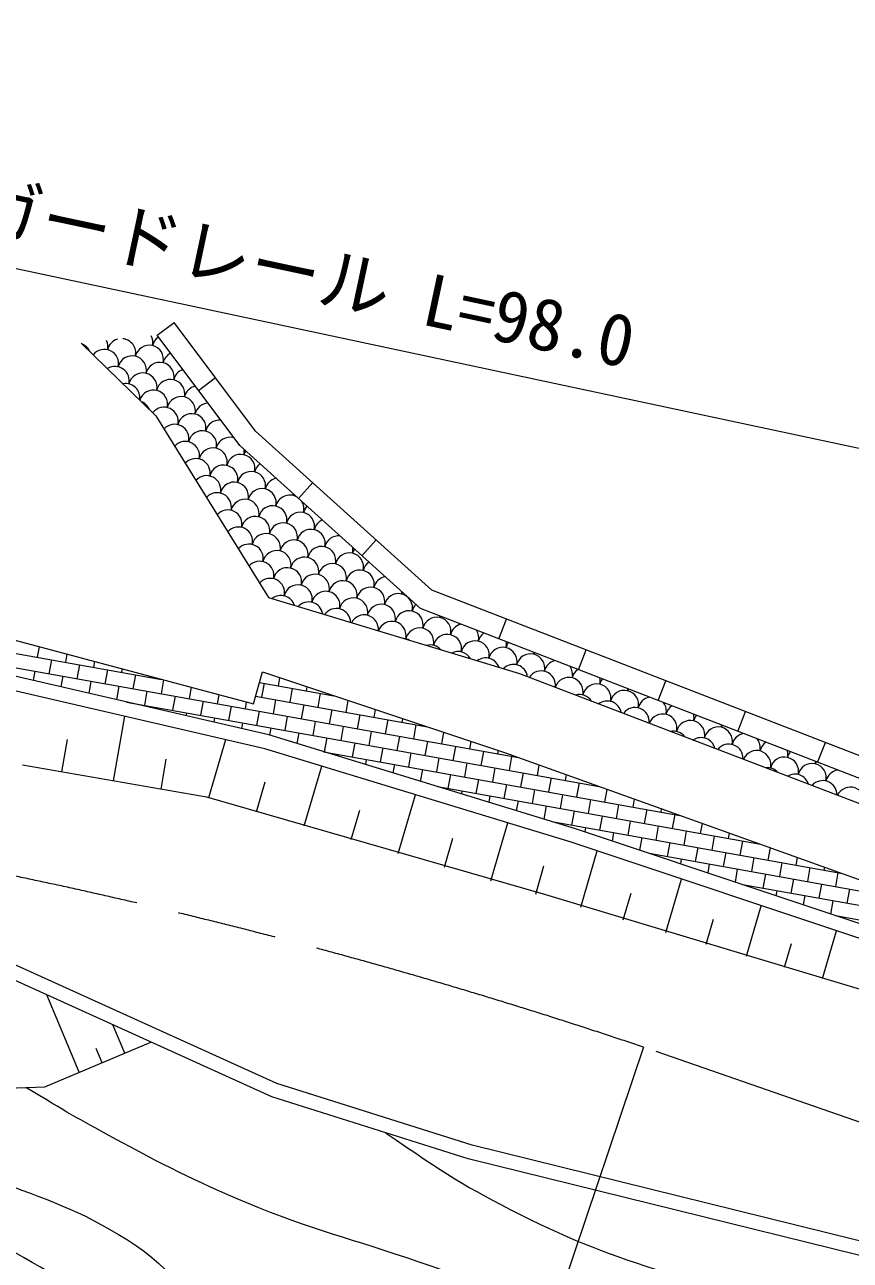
# Model space of a CAD drawing. Units: millimetres, scale not verified. Extents: x 40000 to 680000, y 20000 to 380000.
# Drawn here: x 518332 to 547316, y 287354 to 330720 of the extents above; entities that cross this region are included whole.
import ezdxf
from ezdxf.enums import TextEntityAlignment as Align

# ---------------------------------------------------------------- set-up
doc = ezdxf.new("R2010")
doc.units = ezdxf.units.MM
doc.header["$LTSCALE"] = 1000
doc.linetypes.add('CHAIN', pattern=[18.5, 12, -1.5, 3.5, -1.5])
for name, color, linetype, lineweight in [('M-BGD', 7, 'Continuous', 13), ('M-BMK', 2, 'CHAIN', 13), ('M-STR-HTXT', 7, 'Continuous', 13)]:
    doc.layers.add(name, color=color, linetype=linetype, lineweight=lineweight)
doc.styles.add('ＭＳ ゴシック', font='')
doc.styles.get('ＭＳ ゴシック').set_extended_font_data('MS Gothic')

msp = doc.modelspace()

# ---------------------------------------------------------------- linework, layer by layer
at = {"layer": 'M-BGD'}
for p, q in [((522980, 319819), (523580, 320269)), ((526437, 316459), (523580, 320269)), ((525881, 315951), (522980, 319819)), ((520311, 319548), (522941, 316995)), ((463174, 318454), (523133, 307744)), ((524430, 317885), (525030, 318335)), ((522941, 316995), (526887, 310613)), ((532625, 310875), (526437, 316459)), ((532225, 310226), (525881, 315951)), ((527939, 314093), (528442, 314650)), ((530166, 312083), (530669, 312640)), ((526887, 310613), (535706, 307944)), ((551936, 303404), (532625, 310875)), ((512874, 310480), (526363, 306883)), ((551720, 302683), (532225, 310226)), ((534978, 309161), (535248, 309860)), ((512300, 309171), (535672, 304997)), ((518787, 308521), (518852, 308886)), ((537776, 308078), (538046, 308778)), ((526768, 305309), (512200, 308681)), ((519191, 307940), (519279, 308433)), ((519771, 308345), (519822, 308627)), ((520756, 308169), (520791, 308369)), ((518641, 307704), (518699, 308028)), ((520176, 307765), (520263, 308257)), ((521160, 307589), (521248, 308081)), ((521740, 307993), (521761, 308110)), ((522144, 307413), (522232, 307905)), ((526363, 306883), (526678, 308007)), ((526678, 308007), (535176, 305174)), ((535706, 307944), (551101, 302064)), ((519616, 307478), (519683, 307853)), ((520592, 307252), (520668, 307677)), ((521567, 307026), (521652, 307501)), ((522725, 307817), (522731, 307852)), ((523129, 307237), (523215, 307722)), ((524113, 307061), (524185, 307464)), ((526574, 307637), (529185, 307171)), ((526662, 307114), (526750, 307606)), ((527242, 307518), (527293, 307802)), ((528227, 307342), (528252, 307482)), ((540574, 306996), (540844, 307695)), ((522549, 306833), (522637, 307325)), ((523533, 306657), (523621, 307149)), ((525098, 306885), (525155, 307205)), ((526439, 307154), (532468, 306077)), ((527647, 306938), (527735, 307430)), ((528631, 306762), (528719, 307254)), ((521910, 306947), (538501, 303983)), ((522055, 306913), (522056, 306921)), ((523031, 306687), (523041, 306745)), ((524518, 306481), (524605, 306973)), ((525502, 306305), (525590, 306798)), ((526082, 306710), (526124, 306947)), ((526486, 306129), (526574, 306622)), ((527066, 306534), (527154, 307026)), ((528051, 306358), (528139, 306850)), ((529035, 306182), (529123, 306674)), ((529615, 306586), (529690, 307003)), ((530600, 306410), (530649, 306683)), ((543372, 305913), (543642, 306613)), ((521450, 304187), (521845, 306449)), ((524006, 306462), (524025, 306569)), ((524982, 306236), (525010, 306393)), ((525957, 306010), (525994, 306217)), ((527471, 305954), (527559, 306446)), ((528455, 305778), (528543, 306270)), ((530020, 306006), (530108, 306498)), ((531004, 305830), (531092, 306323)), ((531584, 306235), (531607, 306364)), ((526932, 305782), (526979, 306042)), ((527895, 305488), (527963, 305866)), ((529440, 305602), (529528, 306094)), ((530424, 305426), (530512, 305918)), ((531408, 305250), (531496, 305742)), ((531989, 305655), (532077, 306147)), ((532973, 305479), (533045, 305884)), ((519641, 304503), (519839, 305634)), ((524791, 303593), (525391, 305628)), ((537514, 302027), (526768, 305309)), ((528859, 305198), (528947, 305690)), ((529844, 305022), (529932, 305514)), ((530828, 304846), (530916, 305338)), ((532393, 305074), (532481, 305567)), ((533377, 304899), (533465, 305391)), ((533957, 305303), (534004, 305565)), ((546169, 304831), (546440, 305530)), ((523122, 303895), (523304, 304940)), ((528824, 305204), (541330, 302970)), ((529340, 305046), (529352, 305110)), ((530304, 304752), (530336, 304934)), ((531813, 304670), (531901, 305162)), ((532797, 304494), (532885, 304986)), ((534362, 304723), (534450, 305215)), ((534942, 305127), (534963, 305245)), ((535176, 305174), (547855, 300633)), ((535346, 304547), (535434, 305039)), ((518260, 304745), (524709, 303617)), ((528143, 302605), (528761, 304701)), ((531267, 304458), (531321, 304758)), ((532230, 304164), (532305, 304582)), ((533782, 304318), (533870, 304811)), ((534766, 304143), (534854, 304635)), ((535750, 303967), (535838, 304459)), ((536331, 304371), (536396, 304737)), ((526467, 303099), (526776, 304147)), ((533201, 303914), (533289, 304406)), ((534186, 303738), (534274, 304230)), ((535170, 303562), (535258, 304055)), ((536735, 303791), (536823, 304283)), ((537315, 304195), (537351, 304395)), ((537719, 303615), (537807, 304107)), ((538299, 304019), (538305, 304053)), ((524709, 303617), (536616, 300190)), ((531443, 301633), (532051, 303696)), ((532829, 303981), (544159, 301957)), ((533675, 303722), (533694, 303826)), ((534638, 303428), (534678, 303650)), ((536155, 303387), (536243, 303879)), ((537139, 303211), (537227, 303703)), ((538704, 303439), (538783, 303882)), ((529793, 302119), (530097, 303151)), ((535602, 303134), (535662, 303475)), ((536565, 302840), (536647, 303299)), ((538124, 303035), (538211, 303527)), ((539108, 302859), (539196, 303351)), ((539688, 303263), (539738, 303540)), ((540092, 302683), (540180, 303175)), ((540673, 303088), (540692, 303198)), ((534692, 300676), (535290, 302706)), ((536834, 302757), (546988, 300944)), ((537047, 302692), (537051, 302719)), ((537543, 302631), (537631, 303123)), ((538528, 302455), (538616, 302947)), ((539512, 302279), (539600, 302771)), ((541077, 302507), (541165, 303000)), ((538008, 302389), (538036, 302543)), ((538967, 302069), (539020, 302367)), ((540497, 302103), (540585, 302595)), ((541481, 301927), (541569, 302419)), ((542061, 302332), (542124, 302686)), ((543046, 302156), (543079, 302344)), ((533067, 301155), (533366, 302170)), ((566001, 292514), (537514, 302027)), ((539925, 301749), (540004, 302191)), ((540901, 301523), (540989, 302015)), ((541885, 301347), (541973, 301839)), ((542466, 301751), (542553, 302244)), ((543450, 301576), (543538, 302068)), ((544030, 301980), (544034, 302002)), ((544434, 301400), (544511, 301831)), ((537851, 299745), (538433, 301720)), ((540257, 301638), (552090, 299524)), ((540405, 301589), (540409, 301611)), ((541363, 301269), (541393, 301435)), ((542870, 301171), (542958, 301663)), ((543854, 300995), (543942, 301488)), ((545419, 301224), (545466, 301489)), ((536272, 300210), (536562, 301198)), ((542322, 300948), (542378, 301259)), ((543281, 300628), (543362, 301083)), ((544839, 300820), (544927, 301312)), ((545823, 300644), (545911, 301136)), ((546403, 301048), (546421, 301147)), ((546807, 300468), (546895, 300960)), ((540840, 298864), (541391, 300732)), ((543527, 300546), (558196, 297926)), ((544258, 300415), (544346, 300908)), ((545243, 300239), (545331, 300732)), ((546227, 300064), (546315, 300556)), ((536616, 300190), (549199, 296401)), ((539346, 299304), (539621, 300239)), ((543760, 300468), (543766, 300503)), ((544719, 300148), (544751, 300327)), ((545677, 299828), (545735, 300152)), ((547212, 299888), (547300, 300380)), ((543668, 298031), (544188, 299798)), ((546636, 299508), (546720, 299976)), ((542254, 298448), (542514, 299331)), ((546798, 299454), (564302, 296327)), ((547115, 299348), (547124, 299396)), ((546342, 297243), (546834, 298914)), ((545005, 297637), (545251, 298473)), ((520249, 293953), (519104, 296674)), ((521843, 294624), (521424, 295620)), ((519037, 293443), (522765, 295011)), ((521046, 294288), (520836, 294787)), ((507086, 293031), (519037, 293443))]:
    msp.add_line(p, q, dxfattribs=at)
for points in [[(566159, 292988), (537666, 302503), (526897, 305792), (512300, 309171), (482843, 314433), (463153, 318407)], [(549573, 287563), (534040, 291396), (527182, 293555), (517921, 297760), (512697, 300092), (502393, 301423), (500266, 301640), (489571, 301341), (481617, 302103), (465554, 305290), (456597, 307721)], [(549459, 287076), (533905, 290914), (527003, 293087), (517716, 297305)]]:
    msp.add_lwpolyline(points, dxfattribs=at)
for centre, start, end in [((520757, 319426), 346.8442, 25.2222), ((521730, 319199), 106.6542, 166.8442), ((521730, 319199), 346.8442, 84.9314), ((522331, 319572), 164.6314, 166.8442), ((521357, 319799), 346.8442, 349.0279), ((522331, 319572), 346.8442, 26.9542), ((523305, 319344), 124.0118, 166.8442), ((520156, 319053), 23.6985, 68.0117), ((521130, 318826), 346.8442, 141.8012), ((522704, 318971), 346.8442, 166.8442), ((523678, 318743), 116.8639, 166.8442), ((522104, 318598), 346.8442, 166.8442), ((523077, 318370), 346.8442, 166.8442), ((521503, 318225), 346.8442, 122.0395), ((522477, 317997), 346.8442, 166.8442), ((524051, 318143), 109.5539, 166.8442), ((521876, 317624), 351.3893, 100.3208), ((522850, 317397), 346.8442, 162.5064), ((523450, 317770), 346.8442, 166.8442), ((524424, 317542), 101.9386, 166.8442), ((522249, 317024), 23.3104, 68.3998), ((523823, 317169), 346.8442, 166.8442), ((524797, 316941), 93.8165, 166.8442), ((523223, 316796), 346.8442, 141.9496), ((524196, 316568), 346.8442, 166.8442), ((523596, 316195), 346.8442, 137.5275), ((525170, 316341), 84.8561, 166.8442), ((524570, 315968), 346.8442, 166.8442), ((525543, 315740), 74.3844, 166.8442), ((525170, 316341), 346.8442, 348.8837), ((526144, 316113), 164.8638, 166.8442), ((523969, 315595), 346.8442, 137.7047), ((524943, 315367), 346.8442, 166.8442), ((525543, 315740), 346.8442, 7.8776), ((526517, 315512), 149.5564, 166.8442), ((524342, 314994), 346.8442, 137.8822), ((525916, 315139), 346.8442, 166.8442), ((526890, 314912), 126.9509, 166.8442), ((524715, 314393), 346.8442, 138.0598), ((525316, 314766), 346.8442, 166.8442), ((526289, 314539), 346.8442, 166.8442), ((525689, 314166), 346.8442, 166.8442), ((526663, 313938), 346.8442, 166.8442), ((527263, 314311), 102.307, 166.8442), ((525088, 313793), 346.8442, 138.2375), ((526062, 313565), 346.8442, 166.8442), ((527636, 313710), 60.8999, 166.8442), ((527263, 314311), 346.8442, 353.5643), ((528237, 314083), 160.5356, 166.8442), ((527636, 313710), 346.8442, 34.9714), ((525461, 313192), 346.8442, 138.4155), ((527036, 313337), 346.8442, 166.8442), ((528009, 313110), 346.8442, 166.8442), ((528610, 313483), 137.4953, 166.8442), ((526435, 312964), 346.8442, 166.8442), ((527409, 312737), 346.8442, 166.8442), ((528983, 312882), 114.3783, 166.8442), ((525834, 312591), 346.8442, 138.5935), ((526808, 312364), 346.8442, 166.8442), ((528382, 312509), 346.8442, 166.8442), ((529356, 312281), 85.5959, 166.8442), ((526207, 311991), 346.8442, 138.7718), ((527181, 311763), 346.8442, 166.8442), ((527782, 312136), 346.8442, 166.8442), ((528756, 311908), 346.8442, 166.8442), ((529356, 312281), 346.8442, 10.2754), ((530330, 312054), 148.0246, 166.8442), ((526580, 311390), 346.8442, 138.9502), ((528155, 311535), 346.8442, 166.8442), ((529129, 311308), 346.8442, 166.8442), ((529729, 311681), 346.8442, 166.8442), ((530703, 311453), 125.4143, 166.8442), ((527554, 311162), 346.8442, 166.8442), ((528528, 310935), 346.8442, 166.8442), ((530102, 311080), 346.8442, 166.8442), ((526954, 310789), 346.8442, 139.1288), ((527927, 310562), 346.8442, 166.8442), ((529502, 310707), 346.8442, 166.8442), ((530475, 310479), 346.8442, 166.8442), ((531076, 310853), 100.434, 166.8442), ((527327, 310188), 17.0328, 129.2922), ((528901, 310334), 346.8442, 166.8442), ((529875, 310106), 346.8442, 166.8442), ((531449, 310252), 346.8442, 166.8442), ((531076, 310853), 346.8442, 355.4373), ((532050, 310625), 158.9155, 166.8442), ((528300, 309961), 8.5596, 137.7654), ((529274, 309733), 0.648, 145.677), ((530849, 309879), 346.8442, 166.8442), ((531822, 309651), 346.8442, 166.8442), ((532423, 310024), 135.9906, 166.8442), ((530248, 309506), 353.0689, 153.2561), ((531222, 309278), 346.8442, 160.6628), ((532796, 309424), 346.8442, 166.8442), ((532423, 310024), 346.8442, 352.3329), ((533397, 309797), 161.4286, 166.8442), ((533770, 309196), 105.1262, 166.8442), ((532195, 309050), 346.8442, 166.8442), ((533169, 308823), 346.8442, 166.8442), ((533770, 309196), 346.8442, 32.5704), ((534744, 308968), 126.981, 166.8442), ((531595, 308677), 60.9415, 85.3836), ((532568, 308450), 41.2562, 105.0689), ((534143, 308595), 346.8442, 166.8442), ((535117, 308368), 346.8442, 166.8442), ((535717, 308741), 144.3855, 166.8442), ((534744, 308968), 346.8442, 10.7156), ((533542, 308222), 29.2573, 117.0677), ((534516, 307995), 19.4661, 126.859), ((536090, 308140), 346.8442, 166.8442), ((535717, 308741), 346.8442, 353.3111), ((536691, 308513), 160.4787, 166.8442), ((537064, 307912), 103.4899, 166.8442), ((535490, 307767), 8.0831, 135.5404), ((536463, 307539), 351.5136, 146.6818), ((537064, 307912), 346.8442, 34.2068), ((538038, 307685), 125.8563, 166.8442), ((537437, 307312), 346.8442, 162.2261), ((538411, 307084), 346.8442, 166.8442), ((538038, 307685), 346.8442, 11.8403), ((539012, 307457), 143.403, 166.8442), ((537810, 306711), 32.3721, 105.8232), ((539385, 306857), 346.8442, 166.8442), ((539985, 307230), 159.5293, 166.8442), ((539012, 307457), 346.8442, 354.2936), ((540358, 306629), 101.7829, 166.8442), ((538784, 306484), 11.2335, 126.9618), ((539758, 306256), 354.3071, 143.8883), ((540358, 306629), 346.8442, 35.9137), ((541332, 306401), 124.7172, 166.8442), ((540732, 306028), 346.8442, 159.5121), ((541705, 305801), 346.8442, 166.8442), ((541332, 306401), 346.8442, 12.9794), ((542306, 306174), 142.4158, 166.8442), ((541105, 305428), 37.1845, 101.0108), ((542679, 305573), 346.8442, 166.8442), ((542306, 306174), 346.8442, 355.2808), ((543280, 305946), 158.58, 166.8442), ((543653, 305346), 99.9935, 166.8442), ((542078, 305200), 14.4969, 123.6985), ((543052, 304972), 357.1381, 141.0572), ((543653, 305346), 346.8442, 37.7031), ((544627, 305118), 123.5624, 166.8442), ((544026, 304745), 346.8442, 156.799), ((545000, 304517), 346.8442, 166.8442), ((544627, 305118), 346.8442, 14.1342), ((545600, 304890), 141.4235, 166.8442), ((544399, 304144), 42.7596, 95.4357), ((545973, 304290), 346.8442, 166.8442), ((545600, 304890), 346.8442, 356.2731), ((546574, 304663), 157.6307, 166.8442), ((546947, 304062), 98.1064, 166.8442), ((545373, 303917), 17.8982, 120.2972), ((546346, 303689), 0.0156, 138.1798), ((547320, 303461), 346.8442, 154.0808)]:
    msp.add_arc(centre, 500, start, end, dxfattribs=at)
for points, knots in [([(564798, 267806), (564157, 269597), (563931, 270155), (563217, 271589), (562320, 273392), (561698, 274355), (560487, 275964), (559279, 277568), (558587, 278507), (557011, 279750), (556004, 280545), (555365, 280918), (554187, 281426), (552568, 282125), (551576, 282301), (549874, 282760), (547959, 283277), (546848, 283404), (544909, 283815), (542218, 284386), (540675, 284556), (538019, 285274), (535692, 285903), (534465, 286506), (532185, 287291), (529822, 288105), (528438, 288401), (526134, 289370), (524245, 290165), (523218, 290688), (521417, 291667), (520210, 292322), (519805, 292552), (518369, 293420)], [0, 0, 0, 0, 1, 1, 1, 2, 2, 2, 3, 3, 3, 4, 4, 4, 5, 5, 5, 6, 6, 6, 7, 7, 7, 8, 8, 8, 9, 9, 9, 10, 10, 10, 11, 11, 11, 11]), ([(478841, 273854), (481310, 276987), (481998, 277887), (484210, 280309), (486123, 282404), (487154, 283634), (489299, 285491), (491066, 287021), (492071, 287893), (494078, 289091), (495871, 290161), (496969, 290632), (498950, 291294), (501592, 292178), (503188, 292351), (505963, 292597), (507813, 292762), (508877, 292643), (510711, 292349), (513345, 291927), (514706, 291163), (517197, 290208), (519097, 289480), (520224, 289151), (521945, 288067), (523648, 286994), (524163, 285788), (525886, 284746), (528118, 283396), (529576, 282995), (532061, 282202), (534501, 281423), (535900, 281060), (538423, 280619), (541233, 280128), (542898, 280455), (545684, 279843), (548264, 279277), (549667, 278756), (552139, 277826), (553531, 277303), (554396, 277126), (555615, 276275), (557065, 275261), (557689, 274382), (558594, 272861), (559580, 271203), (559956, 270154), (560487, 268299), (561128, 266060), (561131, 264719), (561387, 262403), (561582, 260631), (561632, 260029), (561766, 257854)], [0, 0, 0, 0, 1, 1, 1, 2, 2, 2, 3, 3, 3, 4, 4, 4, 5, 5, 5, 6, 6, 6, 7, 7, 7, 8, 8, 8, 9, 9, 9, 10, 10, 10, 11, 11, 11, 12, 12, 12, 13, 13, 13, 14, 14, 14, 15, 15, 15, 16, 16, 16, 17, 17, 17, 18, 18, 18, 18]), ([(531004, 291827), (533117, 290387), (533794, 289928), (535723, 288967), (537661, 288001), (538806, 287560), (540874, 286919), (543419, 286129), (544928, 286003), (547515, 285367), (549776, 284811), (551105, 284691), (553287, 283877), (555025, 283230), (555996, 282809), (557570, 281829), (558992, 280944), (559759, 280368), (560952, 279192), (562329, 277833), (563027, 276958), (563993, 275282), (564889, 273729), (565138, 273024), (565789, 271058)], [0, 0, 0, 0, 1, 1, 1, 2, 2, 2, 3, 3, 3, 4, 4, 4, 5, 5, 5, 6, 6, 6, 7, 7, 7, 8, 8, 8, 8]), ([(555863, 256352), (556267, 259598), (556454, 260640), (556359, 263396), (556291, 265392), (556313, 266540), (555863, 268486), (555447, 270282), (554987, 271296), (553877, 272768), (553180, 273693), (552660, 274132), (551705, 274785), (550268, 275767), (549378, 276215), (547763, 276864), (546156, 277510), (545256, 277968), (543543, 278230), (541326, 278569), (540035, 278146), (537802, 278354), (536235, 278500), (535348, 278618), (533830, 279036), (532476, 279410), (531758, 279761), (530479, 280340), (528557, 281209), (527529, 281803), (525700, 282853), (523950, 283858), (523083, 284605), (521355, 285646), (519430, 286806), (518351, 287461), (516359, 288501), (514927, 289249), (514193, 289872), (512635, 290301), (510725, 290828), (509589, 290958), (507608, 290984), (505916, 291006), (504967, 290839), (503294, 290580), (501603, 290319), (500644, 290166), (499012, 289649), (497085, 289039), (495987, 288668), (494233, 287663), (492651, 286757), (491865, 286078), (490447, 284933), (488846, 283639), (488018, 282824), (486599, 281333), (483772, 278360), (483077, 276827), (480610, 272706)], [0, 0, 0, 0, 1, 1, 1, 2, 2, 2, 3, 3, 3, 4, 4, 4, 5, 5, 5, 6, 6, 6, 7, 7, 7, 8, 8, 8, 9, 9, 9, 10, 10, 10, 11, 11, 11, 12, 12, 12, 13, 13, 13, 14, 14, 14, 15, 15, 15, 16, 16, 16, 17, 17, 17, 18, 18, 18, 19, 19, 19, 20, 20, 20, 20])]:
    msp.add_open_spline(points, degree=3, knots=knots, dxfattribs=at)
at = {"layer": 'M-BMK'}
msp.add_line((569317, 284692), (540056, 294835), dxfattribs=at)
msp.add_arc((478630, 112709), 192205, 71.36219, 82.34008, dxfattribs=at)
at = {"layer": 'M-STR-HTXT'}
for p, q in [((477873, 330720), (577499, 309484)), ((540056, 294835), (530468, 266408))]:
    msp.add_line(p, q, dxfattribs=at)

# ---------------------------------------------------------------- texts
at = {"layer": 'M-STR-HTXT', "style": 'ＭＳ ゴシック'}
msp.add_text('ガードレール L=98.0', height=1833, rotation=347.967, dxfattribs=at).set_placement((527790, 320591), align=Align.BOTTOM_CENTER)

doc.saveas('drawing.dxf')
